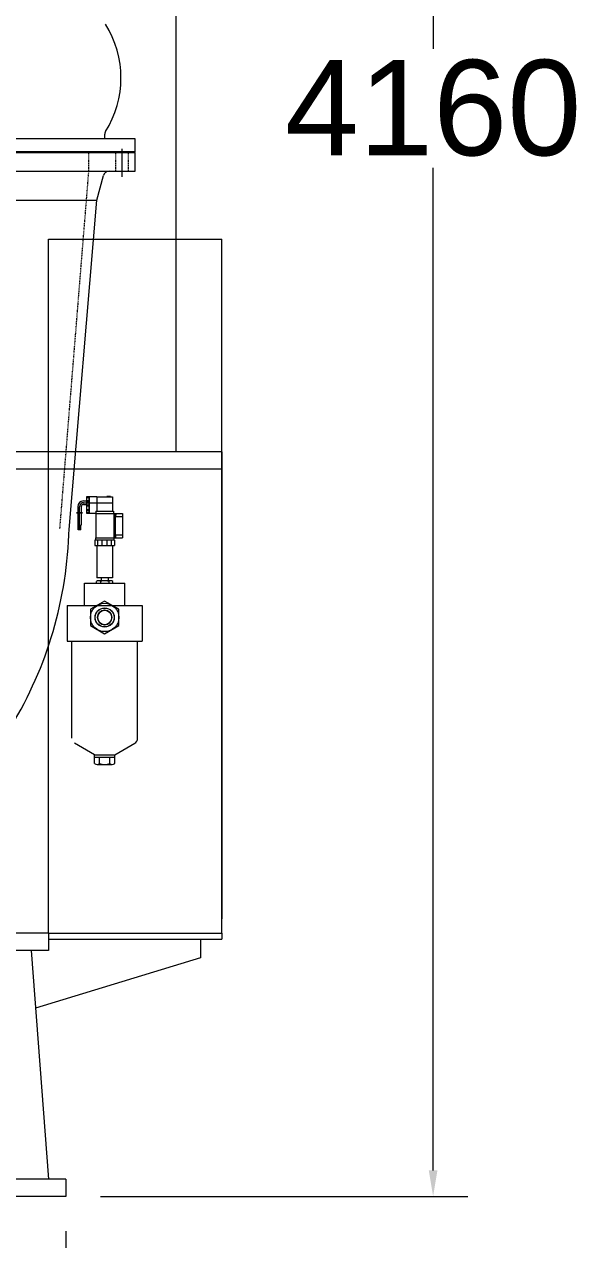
# Model space of a CAD drawing. Header units: millimetres. Extents: x 2 to 671028, y -1 to 511258.
# Drawn here: x 118796 to 143089, y 69772 to 123151 of the extents above; entities that cross this region are included whole.
import ezdxf

# ---------------------------------------------------------------- set-up
doc = ezdxf.new("R2010")
doc.units = ezdxf.units.MM
doc.header["$LTSCALE"] = 25.4
for name, pattern in [('ACAD_ISO02W100', [15, 12, -3]), ('CENTER', [50.8, 31.75, -6.35, 6.35, -6.35]), ('虚线', [2, 1, -1])]:
    doc.linetypes.add(name, pattern=pattern)
doc.layers.get('Defpoints').update_dxf_attribs({"lineweight": 5})
for name, color, linetype, lineweight in [('CAXA1', 5, 'CENTER', 5), ('细实线层', 7, 'Continuous', 5), ('虚线层', 6, 'ACAD_ISO02W100', 5)]:
    doc.layers.add(name, color=color, linetype=linetype, lineweight=lineweight)
doc.styles.add('Roman', font='arial.ttf')
doc.styles.get("Standard").update_dxf_attribs({"font": 'arial.ttf'})
doc.dimstyles.new('ISO-25', dxfattribs={"dimscale": 30, "dimtxt": 38.1, "dimasz": 38.1, "dimexe": 50.8, "dimexo": 50.8, "dimgap": 15.875, "dimtad": 1, "dimtih": 1, "dimtoh": 1, "dimdec": 1, "dimlfac": 0.03937, "dimdsep": 46, "dimtxsty": 'Standard', "dimcen": 63.5, "dimclrd": 7, "dimclre": 7, "dimclrt": 7, "dimadec": 0, "dimazin": 0, "dimtfac": 1, "dimtdec": 1, "dimtmove": 0, "dimatfit": 3, "dimfxl": 25.4, "dimlwd": 5, "dimlwe": 5, "dimarcsym": 0})

# ---------------------------------------------------------------- blocks, each defined once
blk = doc.blocks.new('*D46')
at = {"color": 7, "linetype": 'Continuous', "lineweight": 5, "transparency": 16777216}
for p, q in [((88103, 70149), (88103, 54668)), ((120615, 70149), (120615, 54668)), ((89246, 56192), (119472, 56192))]:
    blk.add_line(p, q, dxfattribs=at)
at = {"color": 7, "transparency": 16777216}
for points in [[(89246, 56383), (89246, 56002), (88103, 56192)], [(119472, 56383), (119472, 56002), (120615, 56192)]]:
    blk.add_solid(points, dxfattribs=at)
at = {"layer": 'Defpoints', "color": 0, "transparency": 16777216}
for p in [(88103, 71673), (120615, 71673), (120615, 56192)]:
    blk.add_point(p, dxfattribs=at)
at = {"color": 7, "lineweight": 5, "transparency": 16777216, "insert": (105689, 58809), "char_height": 4191, "attachment_point": 5, "style": 'Roman'}
blk.add_mtext('1280', dxfattribs=at)
blk = doc.blocks.new('*D48')
at = {"color": 7, "linetype": 'Continuous', "lineweight": 5, "transparency": 16777216}
for p, q in [((131210, 177337), (138266, 177337)), ((136742, 176194), (136742, 122079)), ((136742, 72816), (136742, 116847)), ((122139, 71673), (138266, 71673))]:
    blk.add_line(p, q, dxfattribs=at)
at = {"color": 7, "transparency": 16777216}
for points in [[(136552, 176194), (136933, 176194), (136742, 177337)], [(136552, 72816), (136933, 72816), (136742, 71673)]]:
    blk.add_solid(points, dxfattribs=at)
at = {"layer": 'Defpoints', "color": 0, "transparency": 16777216}
for p in [(129686, 177337), (136742, 177337), (120615, 71673)]:
    blk.add_point(p, dxfattribs=at)
at = {"color": 7, "lineweight": 5, "transparency": 16777216, "insert": (136742, 119463), "char_height": 4191, "attachment_point": 5, "style": 'Roman'}
blk.add_mtext('4160', dxfattribs=at)

msp = doc.modelspace()

# ---------------------------------------------------------------- linework, layer by layer
at = {"color": 7, "lineweight": 5}
for p, q in [((125440.99, 129770.71), (125440.99, 104370.71)), ((123660.23, 118114.6), (109944.23, 118114.6)), ((122321.32, 118302.72), (122321.32, 118114.6)), ((123660.23, 117555.8), (123660.23, 118114.6)), ((123660.23, 117555.8), (109944.23, 117555.8)), ((109944.23, 117513.64), (123660.23, 117513.64)), ((109944.23, 117513.64), (123660.23, 117513.64)), ((123660.23, 116700.84), (123660.23, 117513.64)), ((109944.23, 116700.84), (123660.23, 116700.84)), ((121982.15, 115430.84), (122272.01, 116512.58)), ((111611.56, 115430.84), (121982.15, 115430.84)), ((120763.11, 100969.49), (121982.15, 115426.35)), ((119852.99, 83230.34), (119852.99, 113710.34)), ((119852.99, 113710.34), (127472.99, 113710.34)), ((127472.99, 83230.34), (127472.99, 113710.34)), ((127472.99, 104370.71), (112226.6, 104370.7)), ((127472.92, 104370.71), (127472.72, 83864.8)), ((127472.98, 103608.74), (112232.98, 103608.74)), ((121142.02, 101962.99), (121142.02, 101714.19)), ((121218.22, 101131.65), (121218.22, 101962.99)), ((121294.42, 101962.99), (121294.42, 101714.19)), ((121396.02, 102216.99), (121523.02, 102216.99)), ((121396.02, 102140.79), (122666.02, 102140.79)), ((121396.02, 102064.59), (121523.02, 102064.59)), ((121980.22, 102394.79), (121522.66, 102394.79)), ((121523.02, 102394.79), (121523.02, 101886.79)), ((121523.02, 102374.11), (121624.62, 102374.11)), ((121523.02, 102233.47), (121624.62, 102233.47)), ((121523.02, 102191.59), (121523.02, 101683.59)), ((121523.02, 102170.91), (121624.62, 102170.91)), ((121523.02, 102048.12), (121624.62, 102048.12)), ((121523.02, 102000.16), (121624.62, 102000.16)), ((121624.62, 102394.79), (121624.62, 101886.79)), ((121624.62, 102191.59), (121624.62, 101683.59)), ((121650.02, 102394.79), (121650.02, 101886.79)), ((121650.02, 102191.59), (121650.02, 101683.59)), ((121980.22, 102394.79), (122666.02, 102394.79)), ((121980.22, 102394.79), (121980.22, 101772.49)), ((122577.35, 102407.65), (122424.95, 102407.65)), ((122666.02, 102394.79), (122666.02, 101772.49)), ((121091.2, 101714.19), (121349.89, 101714.19)), ((121091.2, 101688.79), (121349.89, 101688.79)), ((121142.02, 101759.79), (121142.02, 101510.99)), ((121142.02, 101688.79), (121142.02, 101150.47)), ((121218.22, 100928.45), (121218.22, 101759.79)), ((121294.42, 101759.79), (121294.42, 101510.99)), ((121294.42, 101688.79), (121294.42, 101150.47)), ((121523.02, 101844.92), (121624.62, 101844.92)), ((121523.02, 101796.96), (121624.62, 101796.96)), ((121523.02, 101704.28), (121624.62, 101704.28)), ((121523.02, 101683.59), (121942.12, 101683.59)), ((121942.12, 101772.49), (122704.12, 101772.49)), ((121942.12, 101772.49), (121942.12, 101670.89)), ((121942.12, 101670.89), (121942.12, 100591.39)), ((121942.12, 101670.89), (123110.52, 101670.89)), ((121942.12, 101569.29), (121942.12, 101467.69)), ((122704.12, 101772.49), (122704.12, 101670.89)), ((122729.52, 101670.89), (122729.52, 100591.39)), ((122729.52, 101467.69), (122729.52, 100489.38)), ((122780.32, 101670.89), (122780.32, 100591.39)), ((122780.32, 101665.95), (122818.42, 101665.95)), ((122780.32, 101577.05), (122818.42, 101577.05)), ((122780.32, 101531.19), (123110.52, 101531.19)), ((122818.42, 101665.95), (122818.42, 101577.05)), ((123110.52, 101670.89), (123110.52, 100591.39)), ((121142.02, 101150.47), (121294.42, 101150.47)), ((121161.07, 100951.25), (121161.07, 101150.47)), ((121199.17, 100951.25), (121161.07, 100951.25)), ((121199.17, 100951.25), (121199.17, 101150.47)), ((121237.27, 100951.25), (121237.27, 101150.47)), ((121275.37, 100951.25), (121237.27, 100951.25)), ((121275.37, 100951.25), (121275.37, 101150.47)), ((121891.32, 100489.38), (121891.32, 100261.19)), ((122754.92, 100489.38), (121891.32, 100489.38)), ((121916.72, 100591.39), (123110.52, 100591.39)), ((121916.72, 100591.39), (121916.72, 100489.38)), ((122018.75, 100261.19), (122018.75, 100489.38)), ((122211.36, 100261.19), (122211.36, 100489.38)), ((122434.22, 100261.19), (122434.22, 100489.38)), ((122627.49, 100261.19), (122627.49, 100489.38)), ((122729.52, 100591.39), (122729.52, 100489.38)), ((122754.92, 100489.38), (122754.92, 100261.19)), ((122780.32, 100731.09), (123110.52, 100731.09)), ((122780.32, 100685.24), (122818.42, 100685.24)), ((122780.32, 100596.34), (122818.42, 100596.34)), ((122818.42, 100596.34), (122818.42, 100685.24)), ((121891.32, 100261.19), (122754.92, 100261.19)), ((121980.22, 100261.19), (121980.22, 98838.79)), ((122666.02, 100261.19), (122666.02, 98838.79)), ((122666.25, 98838.79), (121980.22, 98838.79)), ((122170.95, 98838.79), (122170.95, 98711.79)), ((122475.75, 98838.79), (122475.75, 98711.79)), ((121434.09, 98605.33), (123212.09, 98605.33)), ((121434.09, 97632.02), (121434.09, 98605.33)), ((121971.39, 98605.33), (121971.39, 98685.84)), ((122587.31, 98711.79), (122059.38, 98711.79)), ((122147.37, 98685.84), (122147.37, 98605.33)), ((122499.32, 98685.84), (122499.32, 98605.33)), ((122675.3, 98605.33), (122675.3, 98685.84)), ((123212.09, 97632.02), (123212.09, 98605.33)), ((122323.12, 97817.58), (121700.6, 97458.17)), ((122945.63, 97458.17), (122323.12, 97817.58)), ((120671.98, 97632.02), (123974.19, 97632.02)), ((120671.98, 97632.02), (120671.98, 96057.22)), ((121700.6, 97458.17), (121700.6, 96739.35)), ((122945.63, 96739.35), (122945.63, 97458.17)), ((123974.19, 97632.02), (123974.19, 96057.22)), ((121700.6, 96739.35), (122323.12, 96379.94)), ((122323.12, 96379.94), (122945.63, 96739.35)), ((120672.19, 96057.22), (123974.19, 96057.22)), ((120875.18, 91794.53), (120875.18, 96057.22)), ((123770.99, 91794.53), (123770.99, 96057.22)), ((121883.25, 91065.99), (121002.39, 91574.56)), ((122763.13, 91065.99), (123643.99, 91574.56)), ((121883.25, 90679.33), (121883.25, 91065.99)), ((121883.25, 91065.99), (122763.13, 91065.99)), ((121883.25, 90964.39), (122763.13, 90964.39)), ((122069.19, 90964.39), (122577.19, 90964.39)), ((122103.22, 90679.33), (122103.22, 90964.39)), ((122543.16, 90679.33), (122543.16, 90964.39)), ((122763.13, 90679.33), (122763.13, 91065.99)), ((121993.24, 90646.89), (122653.15, 90646.89)), ((119852.99, 83230.34), (88864.99, 83230.34)), ((119852.99, 83230.34), (119852.99, 82468.34)), ((119852.99, 83230.34), (127472.99, 83230.34)), ((119852.99, 82976.34), (127472.99, 82976.34)), ((126535.75, 82976.34), (126535.75, 82156.8)), ((127472.99, 83230.34), (127472.99, 82976.34)), ((119852.99, 82468.34), (88864.99, 82468.34)), ((119090.99, 82468.34), (119852.99, 72435.34)), ((126535.75, 82156.8), (119282.69, 79944.24)), ((120614.99, 72435.34), (88102.99, 72435.34)), ((120614.99, 72435.34), (120614.99, 71673.34)), ((120614.99, 71673.34), (88102.99, 71673.34))]:
    msp.add_line(p, q, dxfattribs=at)
for centre, radius in [((122323.12, 97098.76), 622.63), ((122323.12, 97098.76), 419.1), ((122323.17, 97098.83), 419.1), ((122323.12, 97098.89), 414.02), ((122323.12, 97098.89), 317.5)]:
    msp.add_circle(centre, radius, dxfattribs=at)
for centre, radius, start, end in [((118615.52, 120794.3), 4424.46, 327.821124, 32.178876), ((122575.32, 118302.72), 254, 147.821124, 180), ((121396.02, 101962.99), 254, 90, 180), ((121396.02, 101962.99), 177.8, 90, 180), ((121396.02, 101962.99), 101.6, 90, 180), ((122059.38, 98549.66), 162.13, 57.132768, 122.867232), ((122323.35, 98102.19), 609.6, 73.221345, 106.778655), ((122587.31, 98549.66), 162.13, 57.132768, 122.867232), ((122323.12, 97098.89), 317.5, 90, 270), ((122323.35, 97098.89), 317.5, 270, 90), ((123516.99, 91794.53), 254, 300, 0), ((121993.24, 90849.56), 202.67, 237.132768, 302.867232), ((122323.19, 91408.89), 762, 253.221345, 286.778655), ((122653.15, 90849.56), 202.67, 237.132768, 302.867232)]:
    msp.add_arc(centre, radius, start, end, dxfattribs=at)
msp.add_open_spline([(113756.06, 111546.46), (112864.76, 112500.68), (110828.57, 114210.56), (107205.9, 115926.71), (103206.46, 116616.51), (99134.75, 116199.62), (95271.92, 114747.14), (91886.62, 112322.04), (89225.21, 109071.49), (87483.93, 105213.15), (86756.39, 100999.07), (87250.69, 96719.95), (88797.38, 92676.33), (91368.61, 89151.74), (94783.64, 86393.33), (98824.37, 84605.58), (103217.92, 83906.81), (107669.52, 84391.84), (111873.72, 86012.49), (115532.96, 88690.99), (118399.43, 92241.38), (120258.47, 96440.21), (120722.94, 99481.24), (120765.24, 101003.64)], degree=3, knots=[0, 0, 0, 0, 6187.66602572, 12450.35545818, 18783.77638031, 25175.55398045, 31622.06567916, 38124.71359482, 44683.23785819, 51298.55092183, 57973.87072775, 64697.01929391, 71462.74865718, 78273.50179554, 85129.27889684, 92030.08014528, 98977.28584344, 105969.70115191, 113006.62299906, 120087.95118565, 127214.49594475, 134386.49284868, 141603.66326616, 141603.66326616, 141603.66326616, 141603.66326616], dxfattribs=at)
at = {"layer": 'CAXA1', "linetype": 'CENTER', "lineweight": 5, "ltscale": 3}
msp.add_line((123088.73, 116453.06), (123088.73, 117684.09), dxfattribs=at)
at = {"layer": '细实线层', "color": 7, "linetype": 'Continuous', "lineweight": 5}
msp.add_arc((122517.35, 116446.84), 254, 90, 165, dxfattribs=at)
at = {"layer": '虚线层', "color": 7, "linetype": '虚线', "lineweight": 5}
for p, q in [((121628.23, 116700.84), (121628.23, 117513.64)), ((122809.33, 116700.84), (122809.33, 117513.64)), ((123368.13, 116700.84), (123368.13, 117513.64)), ((120358.33, 101003.64), (121628.23, 116700.84))]:
    msp.add_line(p, q, dxfattribs=at)

# ---------------------------------------------------------------- dimensions: what is measured, and where the dimension line sits
at = {"color": 7, "lineweight": 5}
dim = msp.add_linear_dim(base=(136742.27, 177337.24), p1=(120614.99, 71673.34), p2=(129686.23, 177337.24), angle=90, dimstyle='ISO-25', override={"dimscale": 30, "dimtxt": 139.7, "dimpost": '\\X', "dimtxsty": 'Roman', "dimtmove": 1}, dxfattribs=at)
dim.commit()
dim.dimension.update_dxf_attribs({"geometry": '*D48', "text_midpoint": (136742.27, 119463.22), "dimtype": 160})
dim = msp.add_linear_dim(base=(120614.99, 56192.48), p1=(88102.99, 71673.34), p2=(120614.99, 71673.34), dimstyle='ISO-25', override={"dimscale": 30, "dimtxt": 139.7, "dimpost": '\\X', "dimtxsty": 'Roman', "dimtmove": 1}, dxfattribs=at)
dim.commit()
dim.dimension.update_dxf_attribs({"geometry": '*D46', "text_midpoint": (105688.82, 56192.48), "dimtype": 160})

doc.saveas('drawing.dxf')
